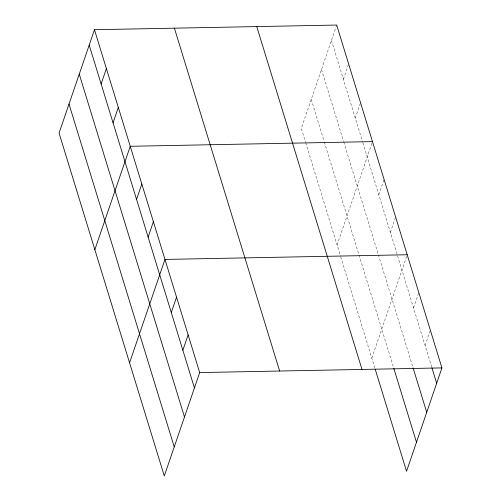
<?xml version="1.0" encoding="UTF-8"?>
<svg xmlns="http://www.w3.org/2000/svg" width="501" height="501" viewBox="0 0 501 501"><rect width="100%" height="100%" fill="white"/><g stroke="black" fill="none" stroke-linecap="round" stroke-linejoin="round"><path stroke-width="0.38" stroke-dasharray="2.5 1.88" d="M336.703 25.05L301.308 128.431L305.435 141.883M343.367 79.283L348.627 63.909M355.29 118.142L360.557 102.761M337.085 245.002L372.481 141.62M378.794 194.707L383.804 180.066M390.367 232.426L395.633 217.046M371.811 358.14L406.956 255.491M413.519 307.852L418.786 292.478M425.092 345.565L430.108 330.923M331.437 40.424L362.63 142.052M362.862 142.798L431.674 367.008M321.498 69.47L343.511 141.201M343.742 141.952L378.155 254.07M378.38 254.809L413.106 367.953M311.253 99.392L324.097 141.238M324.322 141.983L393.329 366.813M305.666 142.628L340.492 256.092M340.718 256.831L374.992 368.498"/><path stroke-width="0.75" d="M94.464 29.716L59.068 133.097L164.297 475.95L199.692 372.569L94.464 29.716L336.703 25.05L441.932 367.903L406.536 471.284L375.218 369.237M101.121 83.949L106.387 68.574M113.051 122.808L118.311 107.427M94.846 249.667L130.241 146.286L372.481 141.62M136.554 199.373L141.814 183.999M148.127 237.092L153.387 221.711M129.571 362.805L164.967 259.424L407.207 254.758M171.279 312.518L176.54 297.143M182.852 350.23L188.113 334.856M199.692 372.569L441.932 367.903M431.906 367.753L436.672 383.278M413.106 367.953L426.727 412.323M393.786 368.291L416.481 442.245M256.762 26.591L361.991 369.444M174.404 28.175L279.633 371.028M89.197 45.09L194.426 387.943M79.252 74.135L184.481 416.989M69.013 104.058L174.242 446.911"/></g></svg>
